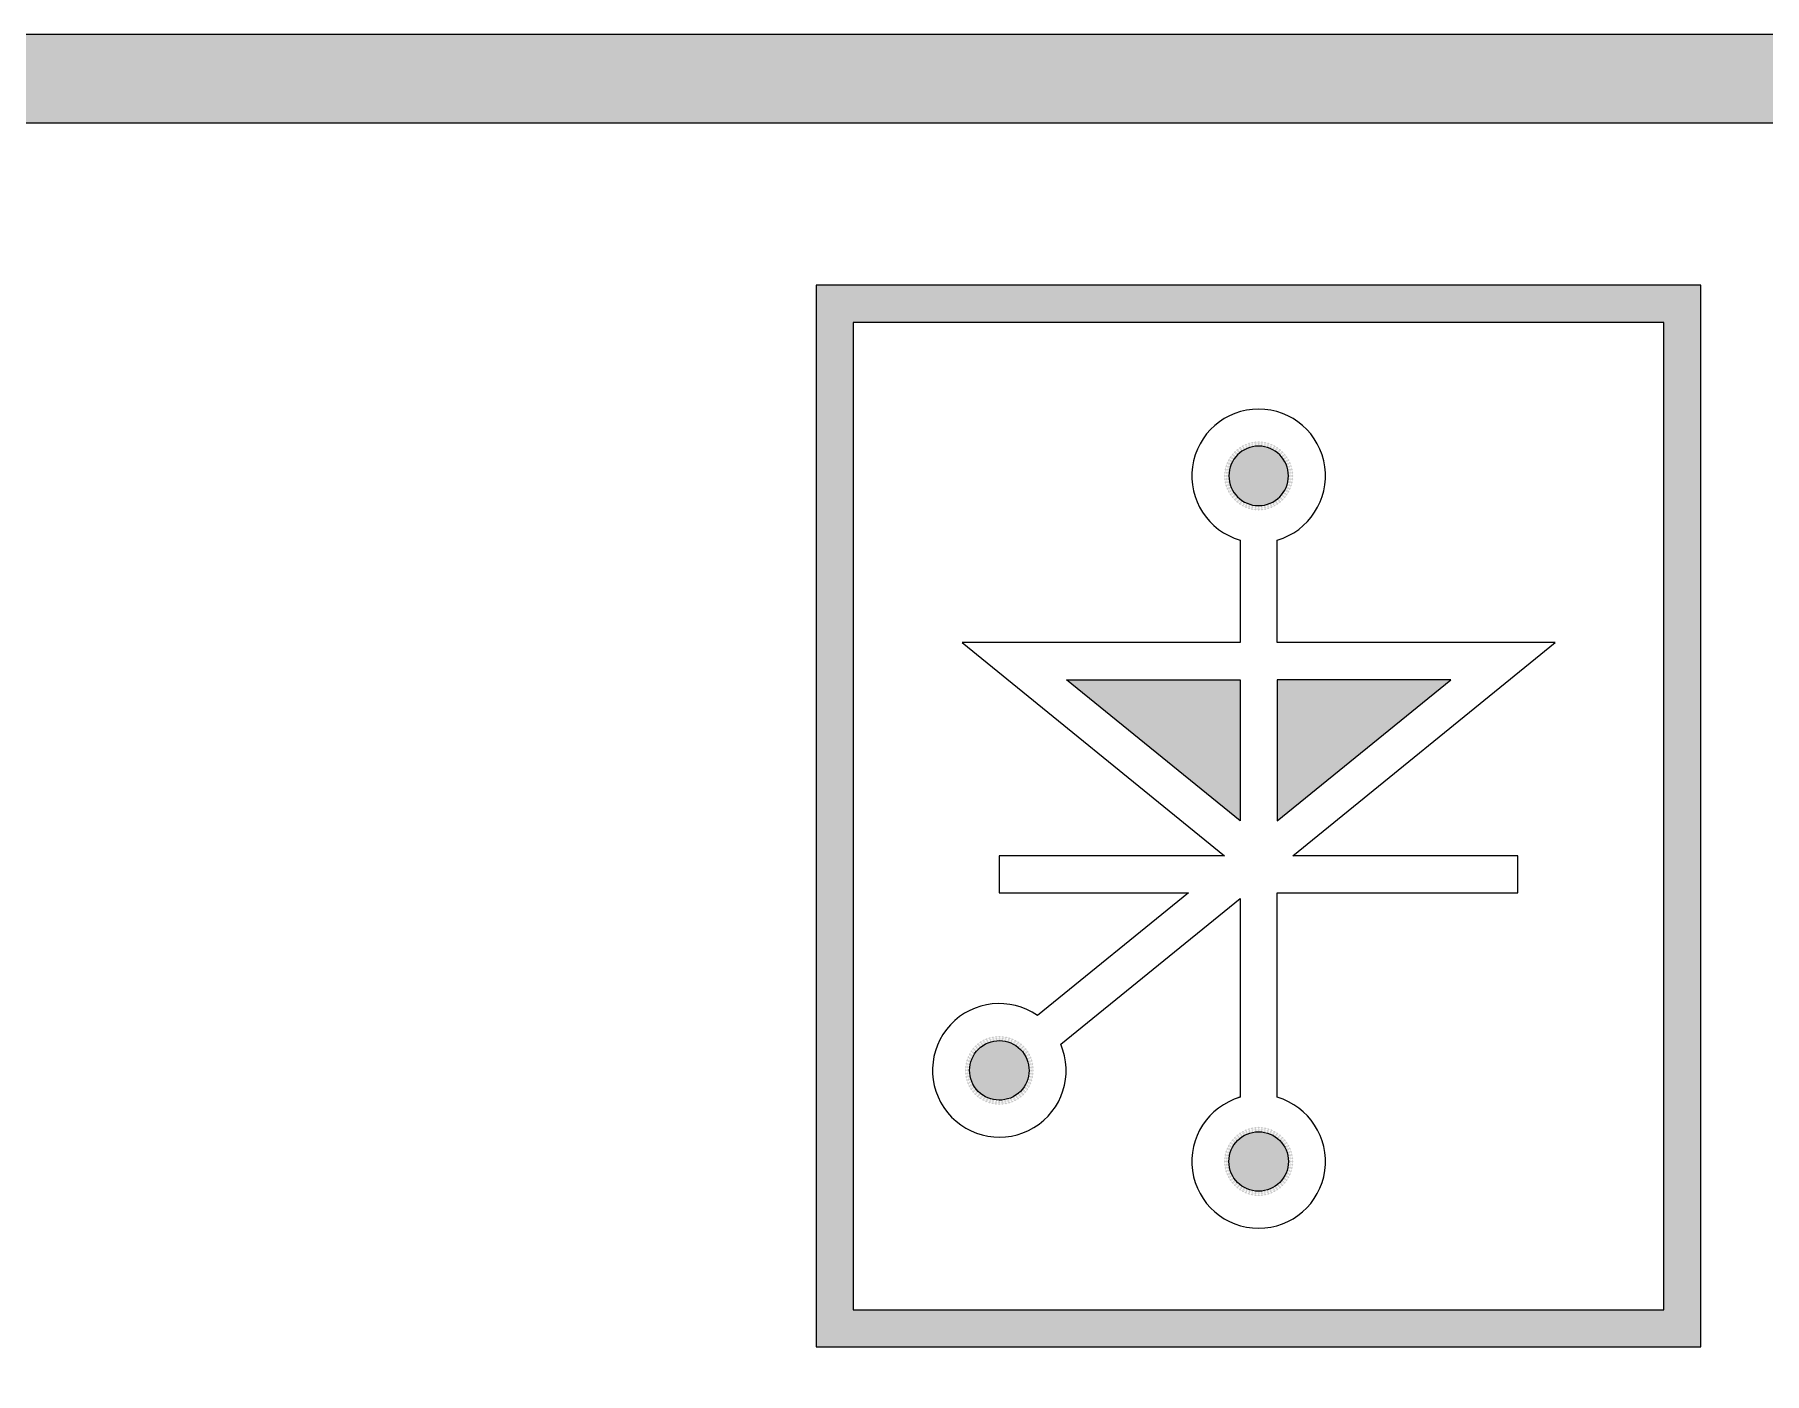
# Model space of a CAD drawing. Header units: millimetres. Extents: x 509 to 2769, y 363 to 1089.
# Drawn here: x 799.99 to 835.2, y 711.12 to 738.37 of the extents above; entities that cross this region are included whole.
import ezdxf

# ---------------------------------------------------------------- set-up
doc = ezdxf.new("R2010")
doc.units = ezdxf.units.MM

msp = doc.modelspace()

# ---------------------------------------------------------------- hatches: boundary and pattern name
h = msp.add_hatch(color=256)
h.set_gradient(color1=(255, 255, 255), one_color=1, tint=1)
h.paths.add_polyline_path([(858.502, 731.165, 0.414214), (851.302, 738.365), (798.503, 738.365, 0.414214), (791.303, 731.165), (791.303, 613.566, 0.414214), (798.503, 606.366), (851.302, 606.366, 0.414214), (858.502, 613.566)])
h.paths.add_polyline_path([(856.702, 613.566, -0.414214), (851.302, 608.166), (798.503, 608.166, -0.414214), (793.103, 613.566), (793.103, 731.165, -0.414214), (798.503, 736.565), (851.302, 736.565, -0.414214), (856.702, 731.165)], flags=16)
h = msp.add_hatch(color=256)
h.set_gradient(color1=(255, 255, 255), one_color=1, tint=1)
h.paths.add_polyline_path([(833.905, 733.264), (815.9, 733.264), (815.9, 711.666), (833.905, 711.666)])
h.paths.add_polyline_path([(816.654, 732.51), (816.654, 712.42), (833.151, 712.42), (833.151, 732.51)], flags=16)
h.paths.add_polyline_path([(824.526, 716.755), (824.526, 716.781), (824.294, 716.652)], flags=0)
h.paths.add_polyline_path([(828.811, 725.239), (825.28, 722.37), (825.28, 725.239)], flags=0)
h.paths.add_polyline_path([(824.526, 722.37), (820.994, 725.239), (824.526, 725.239)], flags=0)
h.paths.add_polyline_path([(825.555, 715.169), (824.971, 714.732), (824.317, 715.047), (824.281, 715.766), (824.903, 716.144), (825.525, 715.766), (825.489, 715.047), (824.835, 714.732), (824.25, 715.169), (824.359, 715.881), (825.039, 716.13), (825.579, 715.639), (825.4, 714.94), (824.701, 714.76), (824.209, 715.301), (824.458, 715.98), (825.17, 716.089), (825.607, 715.504), (825.292, 714.851), (824.573, 714.814), (824.195, 715.436), (824.573, 716.058), (825.292, 716.022), (825.607, 715.368), (825.17, 714.784), (824.458, 714.893), (824.209, 715.572), (824.701, 716.113), (825.4, 715.933), (825.579, 715.234), (825.039, 714.743), (824.359, 714.991), (824.25, 715.703), (824.835, 716.14), (825.489, 715.825), (825.525, 715.107), (824.903, 714.729), (824.281, 715.107), (824.317, 715.825), (824.971, 716.14), (825.555, 715.703), (825.447, 714.991), (824.767, 714.743), (824.226, 715.234), (824.406, 715.933), (825.105, 716.113), (825.597, 715.572), (825.348, 714.893), (824.636, 714.784), (824.199, 715.368), (824.514, 716.022), (825.233, 716.058), (825.61, 715.436), (825.233, 714.814), (824.514, 714.851), (824.199, 715.504), (824.636, 716.089), (825.348, 715.98), (825.597, 715.301), (825.105, 714.76), (824.406, 714.94), (824.226, 715.639), (824.767, 716.13), (825.447, 715.881)], flags=0)
h.paths.add_polyline_path([(824.767, 728.692), (824.226, 729.184), (824.406, 729.883), (825.105, 730.063), (825.597, 729.522), (825.348, 728.842), (824.636, 728.734), (824.199, 729.318), (824.514, 729.972), (825.233, 730.008), (825.61, 729.386), (825.233, 728.764), (824.514, 728.8), (824.199, 729.454), (824.636, 730.039), (825.348, 729.93), (825.597, 729.25), (825.105, 728.71), (824.406, 728.889), (824.226, 729.588), (824.767, 730.08), (825.447, 729.831), (825.555, 729.119), (824.971, 728.682), (824.317, 728.997), (824.281, 729.716), (824.903, 730.094), (825.525, 729.716), (825.489, 728.997), (824.835, 728.682), (824.25, 729.119), (824.359, 729.831), (825.039, 730.08), (825.579, 729.588), (825.4, 728.889), (824.701, 728.71), (824.209, 729.25), (824.458, 729.93), (825.17, 730.039), (825.607, 729.454), (825.292, 728.8), (824.573, 728.764), (824.195, 729.386), (824.573, 730.008), (825.292, 729.972), (825.607, 729.318), (825.17, 728.734), (824.458, 728.842), (824.209, 729.522), (824.701, 730.063), (825.4, 729.883), (825.579, 729.184), (825.039, 728.692), (824.359, 728.941), (824.25, 729.653), (824.835, 730.09), (825.489, 729.775), (825.525, 729.056), (824.903, 728.679), (824.281, 729.056), (824.317, 729.775), (824.971, 730.09), (825.555, 729.653), (825.447, 728.941)], flags=0)
h.paths.add_polyline_path([(820.169, 716.837), (819.484, 716.602), (818.951, 717.086), (819.129, 717.793), (819.835, 717.961), (820.316, 717.426), (820.072, 716.741), (819.351, 716.642), (818.926, 717.222), (819.235, 717.879), (819.964, 717.909), (820.328, 717.287), (819.958, 716.666), (819.228, 716.706), (818.927, 717.362), (819.356, 717.942), (820.079, 717.833), (820.314, 717.148), (819.83, 716.615), (819.122, 716.793), (818.954, 717.499), (819.489, 717.98), (820.175, 717.736), (820.274, 717.015), (819.693, 716.59), (819.036, 716.899), (819.007, 717.628), (819.628, 717.992), (820.25, 717.622), (820.209, 716.892), (819.554, 716.591), (818.973, 717.02), (819.083, 717.743), (819.767, 717.978), (820.301, 717.494), (820.123, 716.786), (819.417, 716.618), (818.935, 717.153), (819.18, 717.839), (819.901, 717.938), (820.326, 717.357), (820.017, 716.7), (819.288, 716.671), (818.923, 717.292), (819.294, 717.914), (820.023, 717.873), (820.324, 717.218), (819.895, 716.637), (819.173, 716.747), (818.938, 717.431), (819.422, 717.965), (820.129, 717.787), (820.297, 717.081), (819.762, 716.599), (819.077, 716.844), (818.978, 717.565), (819.558, 717.99), (820.215, 717.681), (820.245, 716.952), (819.623, 716.587), (819.002, 716.958), (819.042, 717.687), (819.698, 717.988), (820.278, 717.559)], flags=0)

# ---------------------------------------------------------------- linework, layer by layer
at = {"ltscale": 10}
for p, q in [((851.302, 738.365), (798.503, 738.365)), ((851.302, 736.565), (798.503, 736.565))]:
    msp.add_line(p, q, dxfattribs=at)
for points in [[(815.9, 733.264), (815.9, 711.666), (833.905, 711.666), (833.905, 733.264), (815.9, 733.264)], [(816.654, 732.51), (816.654, 712.42), (833.151, 712.42), (833.151, 732.51), (816.654, 732.51)], [(825.508, 729.386), (825.505, 729.448), (825.496, 729.508), (825.481, 729.566), (825.461, 729.622), (825.435, 729.675), (825.405, 729.725), (825.37, 729.771), (825.331, 729.814), (825.288, 729.853), (825.241, 729.888), (825.191, 729.918), (825.139, 729.944), (825.083, 729.964), (825.025, 729.979), (824.965, 729.988), (824.903, 729.991), (824.841, 729.988), (824.781, 729.979), (824.723, 729.964), (824.667, 729.944), (824.614, 729.918), (824.564, 729.888), (824.518, 729.853), (824.475, 729.814), (824.436, 729.771), (824.401, 729.725), (824.371, 729.675), (824.345, 729.622), (824.325, 729.566), (824.31, 729.508), (824.301, 729.448), (824.298, 729.386), (824.301, 729.324), (824.31, 729.264), (824.325, 729.206), (824.345, 729.151), (824.371, 729.098), (824.401, 729.048), (824.436, 729.001), (824.475, 728.958), (824.518, 728.919), (824.564, 728.884), (824.614, 728.854), (824.667, 728.828), (824.723, 728.808), (824.781, 728.793), (824.841, 728.784), (824.903, 728.781), (824.965, 728.784), (825.025, 728.793), (825.083, 728.808), (825.139, 728.828), (825.191, 728.854), (825.241, 728.884), (825.288, 728.919), (825.331, 728.958), (825.37, 729.001), (825.405, 729.048), (825.435, 729.098), (825.461, 729.151), (825.481, 729.206), (825.496, 729.264), (825.505, 729.324), (825.508, 729.386)], [(825.28, 725.239), (825.28, 722.37), (828.811, 725.239), (825.28, 725.239)], [(820.007, 716.82), (819.957, 716.783), (819.905, 716.753), (819.851, 716.728), (819.795, 716.708), (819.737, 716.695), (819.68, 716.687), (819.621, 716.684), (819.563, 716.688), (819.506, 716.696), (819.45, 716.711), (819.395, 716.73), (819.341, 716.755), (819.291, 716.786), (819.242, 716.821), (819.197, 716.862), (819.156, 716.908), (819.119, 716.958), (819.089, 717.011), (819.064, 717.065), (819.044, 717.121), (819.031, 717.178), (819.023, 717.236), (819.02, 717.294), (819.024, 717.352), (819.032, 717.41), (819.047, 717.466), (819.066, 717.521), (819.091, 717.574), (819.122, 717.625), (819.157, 717.673), (819.198, 717.718), (819.244, 717.76), (819.294, 717.796), (819.347, 717.827), (819.401, 717.852), (819.457, 717.871), (819.514, 717.885), (819.572, 717.893), (819.63, 717.895), (819.688, 717.892), (819.745, 717.883), (819.802, 717.869), (819.857, 717.849), (819.91, 717.824), (819.961, 717.794), (820.009, 717.758), (820.054, 717.718), (820.096, 717.671), (820.132, 717.621), (820.163, 717.569), (820.188, 717.515), (820.207, 717.459), (820.221, 717.401), (820.229, 717.344), (820.231, 717.285), (820.228, 717.227), (820.219, 717.17), (820.205, 717.114), (820.185, 717.059), (820.16, 717.005), (820.13, 716.955), (820.094, 716.906), (820.054, 716.861), (820.007, 716.82)], [(825.508, 715.436), (825.505, 715.374), (825.496, 715.314), (825.481, 715.256), (825.461, 715.201), (825.435, 715.148), (825.405, 715.098), (825.37, 715.051), (825.331, 715.008), (825.288, 714.969), (825.241, 714.934), (825.191, 714.904), (825.139, 714.879), (825.083, 714.858), (825.025, 714.843), (824.965, 714.834), (824.903, 714.831), (824.841, 714.834), (824.781, 714.843), (824.723, 714.858), (824.667, 714.879), (824.614, 714.904), (824.564, 714.934), (824.518, 714.969), (824.475, 715.008), (824.436, 715.051), (824.401, 715.098), (824.371, 715.148), (824.345, 715.201), (824.325, 715.256), (824.31, 715.314), (824.301, 715.374), (824.298, 715.436), (824.301, 715.498), (824.31, 715.558), (824.325, 715.616), (824.345, 715.672), (824.371, 715.725), (824.401, 715.775), (824.436, 715.821), (824.475, 715.864), (824.518, 715.903), (824.564, 715.938), (824.614, 715.969), (824.667, 715.994), (824.723, 716.014), (824.781, 716.029), (824.841, 716.039), (824.903, 716.042), (824.965, 716.039), (825.025, 716.029), (825.083, 716.014), (825.139, 715.994), (825.191, 715.969), (825.241, 715.938), (825.288, 715.903), (825.331, 715.864), (825.37, 715.821), (825.405, 715.775), (825.435, 715.725), (825.461, 715.672), (825.481, 715.616), (825.496, 715.558), (825.505, 715.498), (825.508, 715.436)]]:
    msp.add_lwpolyline(points)
for points in [[(824.526, 725.993), (818.871, 725.993), (824.207, 721.657), (819.625, 721.657), (819.625, 720.903), (823.475, 720.903), (820.402, 718.406), (820.295, 718.473), (820.185, 718.529), (820.072, 718.574), (819.956, 718.609), (819.838, 718.633), (819.719, 718.647), (819.6, 718.65), (819.482, 718.642), (819.364, 718.624), (819.249, 718.596), (819.135, 718.558), (819.026, 718.51), (818.92, 718.452), (818.818, 718.384), (818.722, 718.305), (818.632, 718.218), (818.551, 718.122), (818.479, 718.02), (818.418, 717.914), (818.367, 717.803), (818.326, 717.69), (818.296, 717.574), (818.276, 717.456), (818.267, 717.337), (818.268, 717.217), (818.28, 717.098), (818.302, 716.98), (818.335, 716.864), (818.378, 716.75), (818.431, 716.64), (818.496, 716.534), (818.571, 716.433), (818.655, 716.338), (818.745, 716.254), (818.842, 716.179), (818.945, 716.113), (819.052, 716.057), (819.163, 716.012), (819.277, 715.976), (819.394, 715.95), (819.512, 715.935), (819.632, 715.93), (819.751, 715.936), (819.871, 715.952), (819.989, 715.98), (820.106, 716.018), (820.22, 716.067), (820.331, 716.127), (820.435, 716.197), (820.531, 716.275), (820.619, 716.361), (820.697, 716.452), (820.767, 716.55), (820.828, 716.653), (820.879, 716.761), (820.92, 716.872), (820.952, 716.987), (820.973, 717.104), (820.984, 717.223), (820.985, 717.343), (820.974, 717.463), (820.953, 717.584), (820.921, 717.703), (820.877, 717.821), (824.526, 720.785), (824.526, 716.742), (824.407, 716.702), (824.294, 716.652), (824.187, 716.592), (824.087, 716.524), (823.994, 716.448), (823.909, 716.365), (823.832, 716.274), (823.763, 716.177), (823.702, 716.075), (823.651, 715.968), (823.609, 715.856), (823.577, 715.74), (823.556, 715.621), (823.545, 715.499), (823.545, 715.376), (823.556, 715.25), (823.579, 715.126), (823.613, 715.007), (823.657, 714.892), (823.71, 714.783), (823.773, 714.68), (823.844, 714.584), (823.923, 714.494), (824.01, 714.411), (824.103, 714.337), (824.203, 714.271), (824.308, 714.214), (824.419, 714.166), (824.534, 714.128), (824.654, 714.1), (824.777, 714.083), (824.903, 714.077), (825.029, 714.083), (825.152, 714.1), (825.271, 714.128), (825.387, 714.166), (825.497, 714.214), (825.603, 714.271), (825.703, 714.337), (825.796, 714.411), (825.883, 714.494), (825.962, 714.584), (826.033, 714.68), (826.095, 714.783), (826.149, 714.892), (826.193, 715.007), (826.227, 715.126), (826.249, 715.25), (826.261, 715.376), (826.261, 715.499), (826.25, 715.621), (826.228, 715.74), (826.197, 715.856), (826.155, 715.968), (826.104, 716.075), (826.043, 716.177), (825.974, 716.274), (825.897, 716.365), (825.812, 716.448), (825.719, 716.524), (825.619, 716.592), (825.512, 716.652), (825.399, 716.702), (825.28, 716.742), (825.28, 720.903), (830.181, 720.903), (830.181, 721.657), (825.599, 721.657), (830.935, 725.993), (825.28, 725.993), (825.28, 728.08), (825.399, 728.12), (825.512, 728.171), (825.619, 728.23), (825.719, 728.298), (825.812, 728.374), (825.897, 728.458), (825.974, 728.548), (826.043, 728.645), (826.104, 728.747), (826.155, 728.855), (826.197, 728.967), (826.228, 729.083), (826.25, 729.202), (826.261, 729.323), (826.261, 729.447), (826.25, 729.572), (826.227, 729.696), (826.193, 729.816), (826.149, 729.93), (826.095, 730.039), (826.033, 730.142), (825.962, 730.239), (825.883, 730.329), (825.796, 730.411), (825.703, 730.486), (825.603, 730.552), (825.497, 730.609), (825.387, 730.657), (825.271, 730.695), (825.152, 730.723), (825.029, 730.74), (824.903, 730.746), (824.777, 730.74), (824.654, 730.723), (824.534, 730.695), (824.419, 730.657), (824.308, 730.609), (824.203, 730.552), (824.103, 730.486), (824.01, 730.411), (823.923, 730.329), (823.844, 730.239), (823.773, 730.142), (823.71, 730.039), (823.657, 729.93), (823.613, 729.816), (823.579, 729.696), (823.556, 729.572), (823.545, 729.447), (823.545, 729.323), (823.556, 729.202), (823.577, 729.083), (823.609, 728.967), (823.651, 728.855), (823.702, 728.747), (823.763, 728.645), (823.832, 728.548), (823.909, 728.458), (823.994, 728.374), (824.087, 728.298), (824.187, 728.23), (824.294, 728.171), (824.407, 728.12), (824.526, 728.08), (824.526, 725.993)], [(824.526, 725.239), (824.526, 722.37), (820.994, 725.239), (824.526, 725.239)]]:
    msp.add_lwpolyline(points, close=True)

doc.saveas('drawing.dxf')
